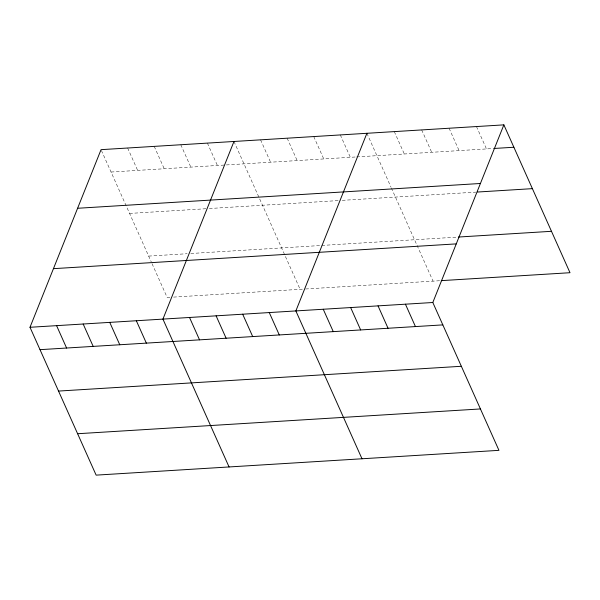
<?xml version="1.0" encoding="UTF-8"?>
<svg xmlns="http://www.w3.org/2000/svg" width="600" height="600" viewBox="0 0 600 600"><rect width="100%" height="100%" fill="white"/><g stroke="black" fill="none" stroke-linecap="round" stroke-linejoin="round"><path stroke-width="0.45" stroke-dasharray="3 2.25" d="M111.06 172.028L355.83 156.968M356.745 156.915L492.877 148.538M129.578 213.435L207.502 208.642M209.333 208.522L340.433 200.46M342.263 200.347L475.785 192.135M148.657 256.095L187.163 253.725M190.83 253.5L457.433 237.097M169.928 297.33L167.183 297.495L151.62 262.718M173.595 297.097L304.695 289.035M305.61 288.983L440.347 280.688M476.475 126.555L486.487 148.928M449.085 128.235L459.09 150.615M421.688 129.922L431.7 152.303M394.298 131.61L404.31 153.99M366.907 133.297L390.99 187.14M391.365 187.965L433.043 281.138M340.32 134.933L350.332 157.305M313.733 136.567L323.745 158.94M287.153 138.203L297.157 160.583M260.565 139.837L270.57 162.218M233.978 141.472L300.112 289.32M207.39 143.108L217.403 165.488M180.803 144.743L190.815 167.123M154.215 146.377L164.227 168.757M127.635 148.012L137.64 170.392M101.415 150.48L151.252 261.885"/><path stroke-width="0.9" d="M503.865 124.868L432.817 302.505L498.952 450.345L96.135 475.132L30 327.285L101.047 149.655L503.865 124.868L570 272.715L441.263 280.635M233.978 141.472L162.93 319.11L229.065 466.95M366.907 133.297L295.86 310.928L361.995 458.775M493.793 148.485L513.877 147.248M77.602 208.275L480.42 183.488M477.615 192.022L532.395 188.648M458.347 237.038L551.482 231.308M53.445 268.665L456.263 243.885M30 327.285L432.817 302.505M40.013 349.665L442.83 324.885M58.53 391.072L461.347 366.285M77.61 433.725L480.435 408.945M405.428 304.192L415.44 326.565M378.038 305.873L388.043 328.252M350.647 307.56L360.653 329.94M323.25 309.248L333.263 331.62M269.272 312.57L279.285 334.942M242.685 314.205L252.697 336.577M216.105 315.84L226.11 338.212M189.517 317.475L199.53 339.847M136.343 320.745L146.355 343.125M109.755 322.38L119.767 344.76M83.175 324.015L93.18 346.395M56.588 325.65L66.593 348.03"/></g></svg>
